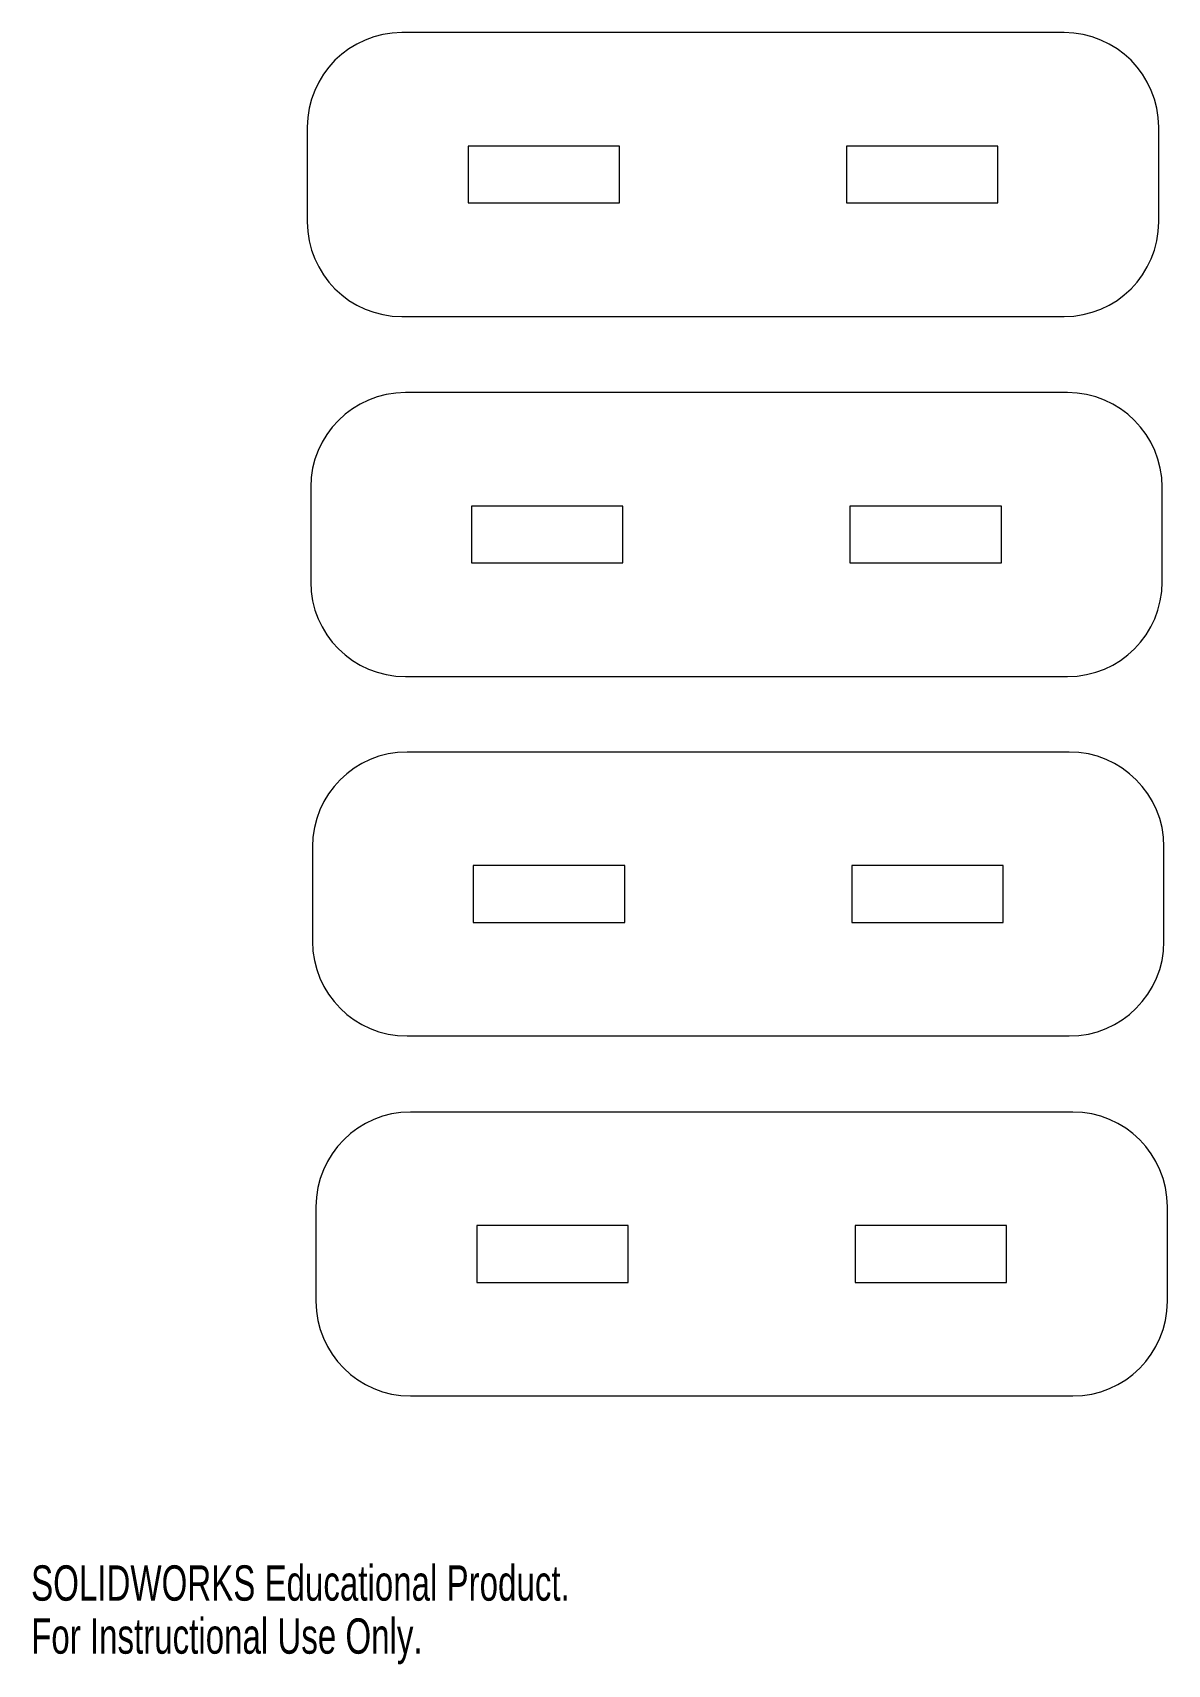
# Model space of a CAD drawing. Header units: inches. Extents: x 0 to 2.36, y 0 to 3.39.
import ezdxf

# ---------------------------------------------------------------- set-up
doc = ezdxf.new("R2010")
doc.units = ezdxf.units.IN
doc.header["$LTSCALE"] = 0.5
doc.header["$MEASUREMENT"] = 0
doc.styles.add('SLDTEXTSTYLE0', font='TXT', dxfattribs={"width": 0.7})

msp = doc.modelspace()

# ---------------------------------------------------------------- linework, layer by layer
at = {"color": 7, "linetype": 'Continuous', "lineweight": 15}
for p, q in [((2.1495, 3.394), (0.7715, 3.394)), ((0.5746, 3.1972), (0.5746, 3.0003)), ((2.3463, 3.0003), (2.3463, 3.1972)), ((0.9093, 3.1578), (0.9093, 3.0397)), ((1.2243, 3.1578), (0.9093, 3.1578)), ((1.2243, 3.0397), (1.2243, 3.1578)), ((1.6967, 3.1578), (1.6967, 3.0397)), ((2.0117, 3.1578), (1.6967, 3.1578)), ((2.0117, 3.0397), (2.0117, 3.1578)), ((0.9093, 3.0397), (1.2243, 3.0397)), ((1.6967, 3.0397), (2.0117, 3.0397)), ((0.7715, 2.8035), (2.1495, 2.8035)), ((2.1567, 2.645), (0.7787, 2.645)), ((0.5819, 2.4481), (0.5819, 2.2513)), ((2.3535, 2.2513), (2.3535, 2.4481)), ((0.9165, 2.4088), (0.9165, 2.2906)), ((1.2315, 2.4088), (0.9165, 2.4088)), ((1.2315, 2.2906), (1.2315, 2.4088)), ((1.7039, 2.4088), (1.7039, 2.2906)), ((2.0189, 2.4088), (1.7039, 2.4088)), ((2.0189, 2.2906), (2.0189, 2.4088)), ((0.9165, 2.2906), (1.2315, 2.2906)), ((1.7039, 2.2906), (2.0189, 2.2906)), ((0.7787, 2.0544), (2.1567, 2.0544)), ((2.1603, 1.8971), (0.7823, 1.8971)), ((0.5855, 1.7003), (0.5855, 1.5034)), ((2.3571, 1.5034), (2.3571, 1.7003)), ((0.9201, 1.6609), (0.9201, 1.5428)), ((1.2351, 1.6609), (0.9201, 1.6609)), ((1.2351, 1.5428), (1.2351, 1.6609)), ((1.7075, 1.6609), (1.7075, 1.5428)), ((2.0225, 1.6609), (1.7075, 1.6609)), ((2.0225, 1.5428), (2.0225, 1.6609)), ((0.9201, 1.5428), (1.2351, 1.5428)), ((1.7075, 1.5428), (2.0225, 1.5428)), ((0.7823, 1.3066), (2.1603, 1.3066)), ((2.1675, 1.1481), (0.7896, 1.1481)), ((0.5927, 0.9513), (0.5927, 0.7544)), ((2.3644, 0.7544), (2.3644, 0.9513)), ((0.9274, 0.9119), (0.9274, 0.7938)), ((1.2423, 0.9119), (0.9274, 0.9119)), ((1.2423, 0.7938), (1.2423, 0.9119)), ((1.7148, 0.9119), (1.7148, 0.7938)), ((2.0297, 0.9119), (1.7148, 0.9119)), ((2.0297, 0.7938), (2.0297, 0.9119)), ((0.9274, 0.7938), (1.2423, 0.7938)), ((1.7148, 0.7938), (2.0297, 0.7938)), ((0.7896, 0.5576), (2.1675, 0.5576))]:
    msp.add_line(p, q, dxfattribs=at)
for centre, start, end in [((0.7715, 3.1972), 90, 180), ((2.1495, 3.1972), 0, 90), ((0.7715, 3.0003), 180, 270), ((2.1495, 3.0003), 270, 0), ((0.7787, 2.4481), 90, 180), ((2.1567, 2.4481), 0, 90), ((0.7787, 2.2513), 180, 270), ((2.1567, 2.2513), 270, 0), ((0.7823, 1.7003), 90, 180), ((2.1603, 1.7003), 0, 90), ((0.7823, 1.5034), 180, 270), ((2.1603, 1.5034), 270, 0), ((0.7896, 0.9513), 90, 180), ((2.1675, 0.9513), 0, 90), ((0.7896, 0.7544), 180, 270), ((2.1675, 0.7544), 270, 0)]:
    msp.add_arc(centre, 0.1969, start, end, dxfattribs=at)

# ---------------------------------------------------------------- texts
at = {"color": 7, "linetype": 'Continuous', "char_height": 0.073525, "attachment_point": 1, "style": 'SLDTEXTSTYLE0'}
for s, insert in [('SOLIDWORKS Educational Product.', (0, 0.2051)), ('For Instructional Use Only.', (0, 0.0948))]:
    msp.add_mtext(s, dxfattribs=dict(at, insert=insert))

doc.saveas('drawing.dxf')
